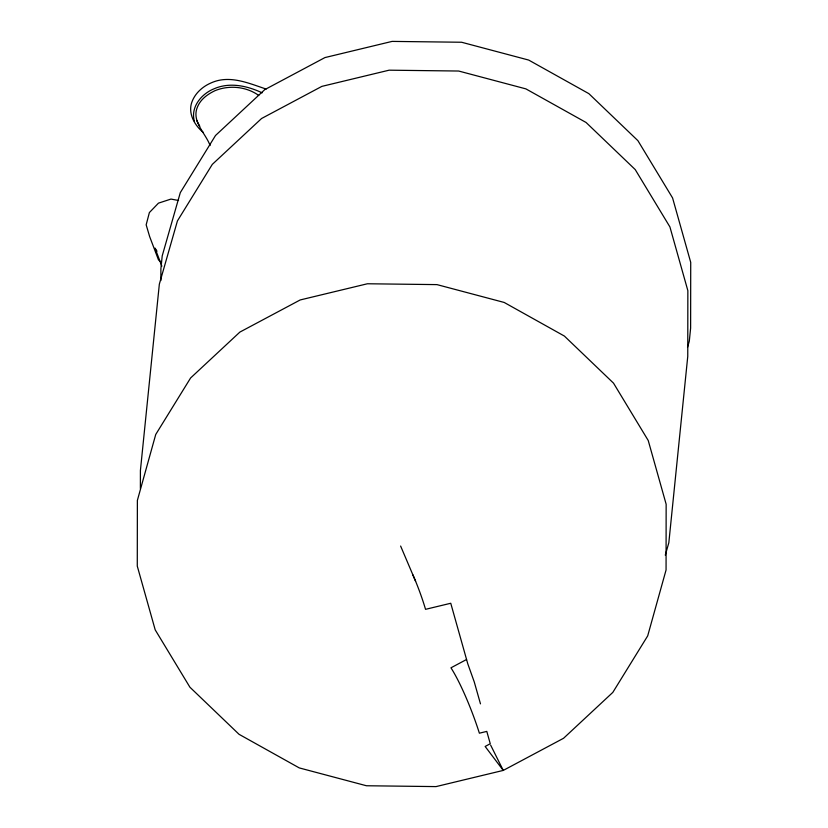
<?xml version="1.0" encoding="UTF-8"?>
<svg xmlns="http://www.w3.org/2000/svg" width="828" height="828" viewBox="0 0 828 828"><rect width="100%" height="100%" fill="white"/><g stroke="black" fill="none" stroke-linecap="round" stroke-linejoin="round"><path stroke-width="1.24" d="M140.387 488.572L140.408 470.521L159.338 284.18L177.43 220.9L212.299 164.389L261.565 118.507L321.875 86.371L389.108 70.183L458.681 71.032L525.873 88.875L586.079 122.482L635.221 169.574L669.924 226.934L687.851 290.649L687.757 356.392L668.827 542.744L665.277 555.153M160.87 280.526L160.88 268.924L162.205 255.904L180.307 192.624L215.518 135.492L264.722 89.662L324.949 57.577L392.099 41.4L461.6 42.249L528.699 60.071L588.843 93.636L637.912 140.667L672.584 197.954L690.718 262.373L690.624 328.116L689.3 341.146L687.53 347.346M466.568 659.492L450.96 667.813A62.121 9.605 69.2 0 1 479.381 733.194L486.792 731.403L490.259 743.741L485.146 746.463L503.258 770.413L563.558 738.276L612.823 692.394L647.693 635.883L666.064 569.975L666.147 504.231L648.231 440.506L613.517 383.147L564.385 336.064L504.18 302.448L436.987 284.615L367.415 283.766L300.181 299.953L239.872 332.09L190.606 377.972L155.736 434.472L137.376 500.391L137.282 566.124L155.198 629.849L189.912 687.209L239.044 734.301L299.26 767.908L366.442 785.751L436.025 786.6L503.258 770.413L490.652 745.138M178.537 200.5L170.982 199.072L158.469 203.139L149.382 212.558L146.163 224.823L149.661 236.632L158.49 259.909L161.274 262.373M266.109 89.051C248.493 83.204 229.356 74.52 210.902 82.997C202.405 86.671 194.963 93.419 191.827 102.227C187.821 113.436 194.632 125.514 203.326 132.439M262.145 92.84C247.293 85.812 229.666 81.91 214.007 88.813C201.556 93.823 190.471 106.926 194.29 121.012M258.729 95.437C246.216 86.474 229.139 84.891 214.969 90.687C207.611 94.216 200.531 99.267 197.406 107.112C191.361 121.395 205.541 133.142 210.095 145.521M157.009 251.257L154.991 248.1L161.853 266.171M196.66 120.412L199.786 126.249M412.872 574.839L415.594 581.225A48.552 7.514 69.2 0 1 425.54 609.336L450.753 603.26L467.768 663.766L474.268 681.972L480.478 703.862M400.617 546.045L415.594 581.225"/></g></svg>
